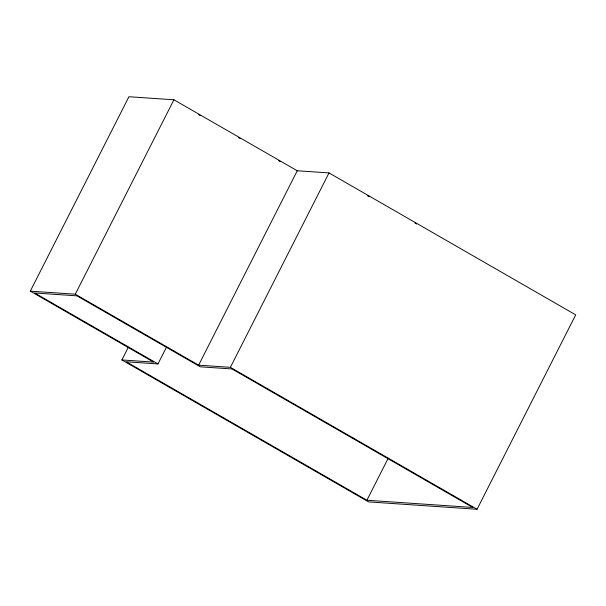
<?xml version="1.0" encoding="UTF-8"?>
<svg xmlns="http://www.w3.org/2000/svg" width="606" height="606" viewBox="0 0 606 606"><rect width="100%" height="100%" fill="white"/><g stroke="black" fill="none" stroke-linecap="round" stroke-linejoin="round"><path stroke-width="0.91" d="M121.889 359.949L153.644 362.115L30.3 291.145L128.934 96.733L173.914 99.793L297.258 170.763L329.013 172.922L575.7 314.855L477.066 509.267L368.584 501.889L121.889 359.949L128.298 347.329M30.3 291.145L75.28 294.205L173.914 99.793M157.977 363.933L34.633 292.963L76.97 295.849L200.313 366.812L232.068 368.971L472.741 507.449L366.895 500.245L126.222 361.774L157.977 363.933L166.514 347.102M75.28 294.205L198.624 365.176L297.258 170.763M198.624 365.176L230.378 367.334L329.013 172.922M366.895 500.245L388.249 458.166M352.404 438.214L353.722 438.297M367.531 195.753L369.168 196.7M415.012 223.076L416.648 224.015M198.473 114.595L200.101 115.534M238.499 137.623L240.127 138.562M278.525 160.651L280.154 161.59M230.378 367.334L477.066 509.267"/></g></svg>
